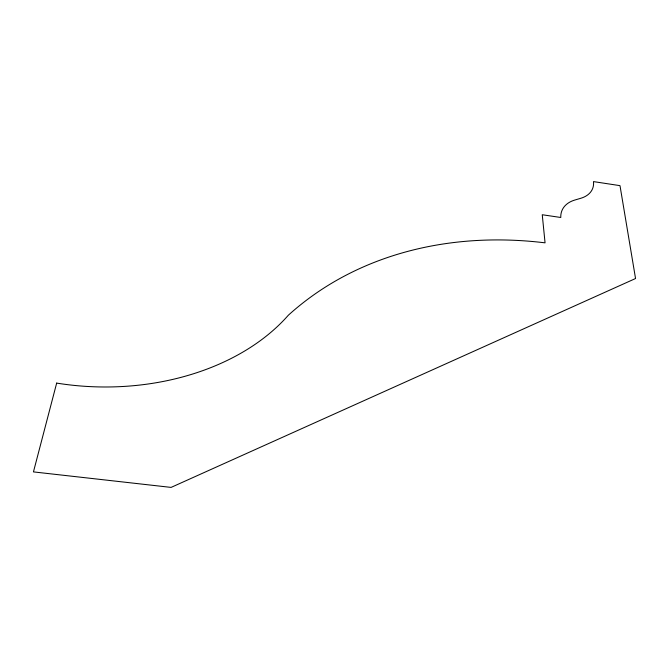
<?xml version="1.0" encoding="UTF-8"?>
<svg xmlns="http://www.w3.org/2000/svg" width="669" height="669" viewBox="0 0 669 669"><rect width="100%" height="100%" fill="white"/><g stroke="black" fill="none" stroke-linecap="round" stroke-linejoin="round"><path stroke-width="1" d="M56.673 383.094L33.45 471.896L171.097 487.4L635.55 278.521L619.996 185.648L593.478 181.6A32.313 20.873 21.2 0 1 580.776 198.283L574.796 200.048A35.156 23.256 23.4 0 0 560.789 217.484L542.25 214.741L545.059 242.839A406.869 327.099 38.8 0 0 288.347 315.224A219.215 155.869 1.3 0 1 56.673 383.094"/></g></svg>
